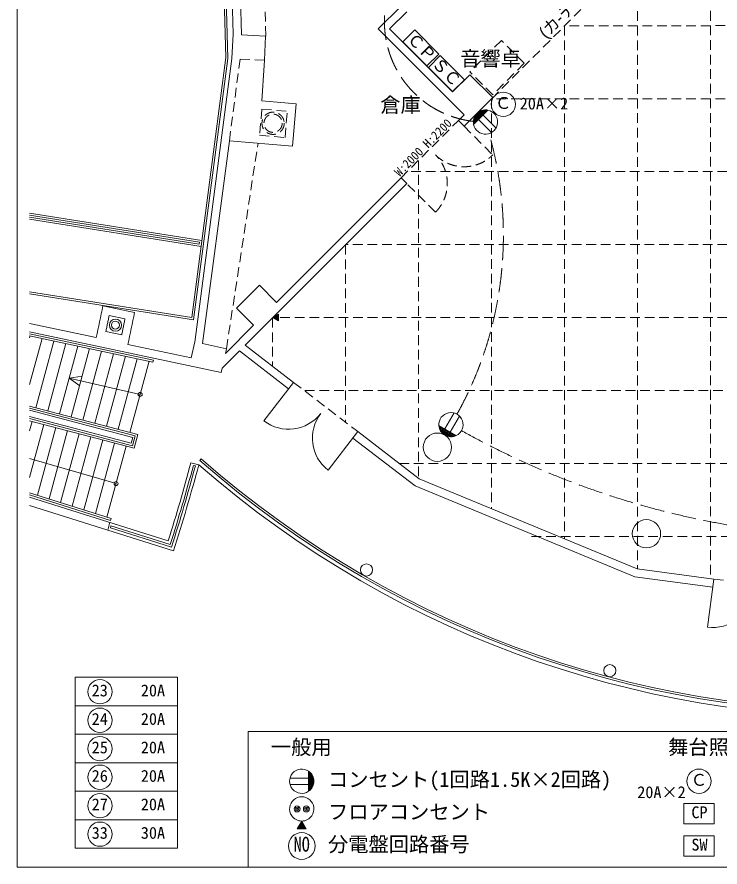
# Model space of a CAD drawing. Units: millimetres, scale not verified. Extents: x -36057 to 19943, y -22762 to 18611.
# Drawn here: x -36057 to -18699, y -20589 to 403 of the extents above; entities that cross this region are included whole.
import ezdxf
from ezdxf.enums import TextEntityAlignment as Align

# ---------------------------------------------------------------- set-up
doc = ezdxf.new("R2010")
doc.units = ezdxf.units.MM
doc.header["$LTSCALE"] = 200
for name, pattern in [('DASHED1', [1.8, 1.2, -0.6]), ('DASHED2', [3, 2, -1]), ('DASHED3', [4, 3, -1])]:
    doc.linetypes.add(name, pattern=pattern)
for name, color, linetype, lineweight in [('1-0_121', 7, 'Continuous', 9), ('1-2_130', 7, 'DASHED1', 9), ('1-3_155', 7, 'Continuous', 9), ('1-4_194', 7, 'Continuous', 9), ('1-C', 7, 'Continuous', 9), ('1-D', 4, 'DASHED1', 9), ('F-F', 7, 'Continuous', 9)]:
    doc.layers.add(name, color=color, linetype=linetype, lineweight=lineweight)
doc.layers.add('1-A', color=7, linetype='Continuous')
doc.styles.add('HGｺﾞｼｯｸE', font='')
doc.styles.add('ＭＳ ゴシック', font='')
doc.styles.get('HGｺﾞｼｯｸE').set_extended_font_data('HGｺﾞｼｯｸE')
doc.styles.get('ＭＳ ゴシック').set_extended_font_data('MS Gothic')

msp = doc.modelspace()

# ---------------------------------------------------------------- linework, layer by layer
at = {"layer": '1-0_121'}
for p, q in [((-31096.9, 6958.6), (-30899, -600)), ((-31050.5, 6982.2), (-30851.4, -621.2)), ((-30516.6, -35), (-30699.6, 6953.1)), ((-30716.9, -24.5), (-30894.1, 6741.8)), ((-26572.8, 674.6), (-27138.5, 109)), ((-26431.4, 533.2), (-26855.6, 109)), ((-25300, -1446.7), (-26855.6, 109)), ((-30716.9, -24.5), (-30748.3, -623.7)), ((-30516.6, -35), (-29918, -66.4)), ((-29918, -66.4), (-29949.4, -665.5)), ((-31743.9, -7017.4), (-30899, -600)), ((-30851.4, -621.2), (-31701, -7074.8)), ((-31670, -7623.8), (-30748.3, -623.7)), ((-24875.7, -1022.4), (-25300, -1446.7)), ((-25158.6, -2153.8), (-25017.2, -2295.2)), ((-24875.7, -2153.8), (-25017.2, -2295.2)), ((-31473.6, -7664.3), (-30813.9, -2653.8)), ((-29256.6, -2790.1), (-30813.9, -2653.8)), ((-26572.8, -3568), (-29648.7, -6643.9)), ((-26572.8, -3568), (-26431.4, -3709.4)), ((-26431.4, -3709.4), (-29507.3, -6785.3)), ((-35744.4, -4441.7), (-31493.4, -5114.9)), ((-35744.4, -4492.3), (-31549.3, -5156.7)), ((-35744.4, -4542.9), (-31555.9, -5206.3)), ((-35744.4, -4593.5), (-31513, -5263.7)), ((-31549.3, -5156.7), (-31555.9, -5206.3)), ((-30073, -6219.6), (-30638.7, -6785.3)), ((-29648.7, -6643.9), (-30073, -6219.6)), ((-35744.4, -6383.7), (-31743.9, -7017.4)), ((-35744.4, -6434.4), (-31701, -7074.8)), ((-33938.4, -6731.4), (-33155.8, -6897.8)), ((-30638.7, -6785.3), (-30214.4, -7209.6)), ((-35744.4, -7165.4), (-34099.7, -7515)), ((-30912.5, -7907.7), (-30214.4, -7209.6)), ((-35744.4, -7369.9), (-31012, -8375.8)), ((-35744.4, -7421), (-32686.4, -8071)), ((-35744.4, -7472.1), (-32699.4, -8119.4)), ((-35744.4, -7520.1), (-35732.2, -7474.7)), ((-35744.4, -8669.2), (-35438.3, -7537.2)), ((-35589.5, -9245.2), (-35144.4, -7599.7)), ((-35299.3, -9321.6), (-34850.5, -7662.1)), ((-35009.2, -9398), (-34556.6, -7724.6)), ((-33317.2, -7681.4), (-31752.9, -8013.9)), ((-31669.8, -7622.6), (-31752.9, -8013.9)), ((-31473.6, -7664.3), (-30887.2, -7788.9)), ((-34719.1, -9474.4), (-34262.8, -7787.1)), ((-34429, -9550.8), (-33968.9, -7849.5)), ((-34138.9, -9627.1), (-33675, -7912)), ((-33848.7, -9703.5), (-33381.1, -7974.5)), ((-30988.8, -8266.9), (-30566.7, -7844.7)), ((-30887.2, -7788.9), (-30912.5, -7907.7)), ((-29350.1, -8778.3), (-30566.7, -7844.7)), ((-33558.6, -9779.9), (-33087.2, -8036.9)), ((-33268.5, -9856.3), (-32793.3, -8099.4)), ((-32699.4, -8119.4), (-32686.4, -8071)), ((-30988.8, -8266.9), (-31012, -8375.8)), ((-34451.4, -8464.4), (-34771.5, -8519.1)), ((-34771.5, -8519.1), (-33014.9, -8918.6)), ((-34506.5, -8706.8), (-34771.5, -8519.1)), ((-29228.3, -8619.6), (-29958.8, -9571.6)), ((-33076.2, -9906.9), (-35744.4, -9204.4)), ((-33137.3, -9942.5), (-35744.4, -9256.1)), ((-33198.4, -9978.1), (-35744.4, -9307.8)), ((-33236.7, -10123.2), (-35744.4, -9462.9)), ((-33201.1, -10184.3), (-35744.4, -9514.7)), ((-33165.5, -10245.3), (-35744.4, -9566.4)), ((-35680.8, -9583.1), (-35744.4, -9818.3)), ((-35390.7, -9659.5), (-35744.4, -10967.3)), ((-35100.6, -9735.9), (-35552.9, -11408.2)), ((-34810.5, -9812.2), (-35266.5, -11498.5)), ((-28372.1, -10789.1), (-27641.6, -9837.1)), ((-27641.6, -9837.1), (-26125.8, -11000.2)), ((-34520.4, -9888.6), (-34980.2, -11588.8)), ((-34230.2, -9965), (-34693.8, -11679.1)), ((-33940.1, -10041.4), (-34407.5, -11769.4)), ((-33198.4, -9978.1), (-33236.7, -10123.2)), ((-33137.3, -9942.5), (-33201.1, -10184.3)), ((-33076.2, -9906.9), (-33165.5, -10245.3)), ((-27763.4, -9995.8), (-26226.7, -11174.9)), ((-33650, -10117.8), (-34121.1, -11859.7)), ((-33359.9, -10194.2), (-33834.7, -11949.9)), ((-35744.4, -10503.1), (-33610, -11119)), ((-31761.2, -10604.5), (-31568, -10656.2)), ((-31701.8, -10672.2), (-31653.5, -10685.1)), ((-31506, -10510.7), (-31540, -10547.3)), ((-26226.7, -11174.9), (-20799.9, -13422.8)), ((-35744.4, -11347.8), (-33735, -11981.4)), ((-35744.4, -11400.3), (-33750, -12029.1)), ((-35744.4, -11452.7), (-32321.9, -12531.8)), ((-35744.4, -11662.4), (-32191.3, -12782.7)), ((-33817.3, -12270), (-33765.1, -12076.8)), ((-33750, -12029.1), (-33735, -11981.4)), ((-33749.4, -12210.4), (-33736.3, -12162.1)), ((-32272.2, -12623.7), (-33736.3, -12162.1)), ((-32239.5, -12686.4), (-33749.4, -12210.4)), ((-20799.9, -13422.8), (-18879.5, -13675.6)), ((-18853.4, -13477.3), (-19010, -14667))]:
    msp.add_line(p, q, dxfattribs=at)
at = {"layer": '1-0_121', "linetype": 'DASHED1'}
for p, q in [((-30010.4, -1870.9), (-30067, -2518.4)), ((-30010.4, -1870.9), (-29381.7, -1925.9)), ((-29438.4, -2573.4), (-29381.7, -1925.9)), ((-25017.2, -2295.2), (-24310, -3002.3)), ((-30067, -2518.4), (-29438.4, -2573.4)), ((-25724.3, -4416.5), (-26431.4, -3709.4))]:
    msp.add_line(p, q, dxfattribs=at)
at = {"layer": '1-0_121', "linetype": 'DASHED2'}
for p, q in [((-33781.8, -6969.2), (-33390.6, -7052.4)), ((-33862.5, -7361), (-33471.2, -7444.1))]:
    msp.add_line(p, q, dxfattribs=at)
at = {"layer": '1-0_121'}
for points in [[(-27138.5, 109), (-25017.2, -2012.4), (-25158.6, -2153.8)], [(-24875.7, -2153.8), (-24310, -1588.1), (-24875.7, -1022.4)], [(-29256.6, -2790.1), (-29165.1, -1744.1), (-30014.6, -1669.7)], [(-29228.3, -8619.6), (-30424, -7702.1), (-29507.3, -6785.3)], [(-26125.8, -11000.2), (-20747.7, -13227.9), (-18853.4, -13477.3)]]:
    msp.add_lwpolyline(points, dxfattribs=at)
at = {"layer": '1-0_121', "linetype": 'DASHED1'}
msp.add_lwpolyline([(-30813.9, -2653.8), (-30548, -634.2), (-29949.4, -665.5)], dxfattribs=at)
for radius in [275, 225]:
    msp.add_circle((-29733.8, -2221.3), radius, dxfattribs=at)
at = {"layer": '1-0_121'}
for centre, radius in [((-33626.7, -7206.6), 150), ((-33626.7, -7206.6), 100), ((-33014.9, -8918.6), 50), ((-25676.2, -10221.5), 350), ((-33610, -11119), 50), ((-20515, -12359.4), 350), ((-27426.2, -13252.6), 150), ((-21420.8, -15740.2), 150)]:
    msp.add_circle(centre, radius, dxfattribs=at)
for centre, radius, start, end in [((-79468.8, 2129.9), 49600, 355.60647, 356.76896), ((-79538.2, 2245.5), 46475, 347.87672, 348.86301), ((-79538.2, 2245.5), 47275, 347.8788, 348.84841), ((-14976.2, 8311.4), 25100, 228.70696, 315.79897), ((-14976.2, 8311.4), 25050, 228.71002, 315.80057), ((-14976.2, 8311.4), 25200, 228.8225, 315.7958), ((-29350.1, -8778.3), 1000, 232.5, 322.5), ((-27763.4, -9995.8), 1000, 142.5, 232.5), ((-79464.8, 2229.9), 49400, 342.61333, 344.94149), ((-79464.8, 2229.9), 49475, 342.52895, 344.88369), ((-79464.8, 2229.9), 49525, 342.47108, 344.88382), ((-79464.8, 2229.9), 49600, 342.38184, 344.94177), ((-18879.5, -13675.6), 1000, 262.5, 352.5)]:
    msp.add_arc(centre, radius, start, end, dxfattribs=at)
at = {"layer": '1-0_121', "linetype": 'DASHED1'}
for centre, start, end in [((-26431.4, -3709.4), 315, 45), ((-25017.2, -2295.2), 225, 315)]:
    msp.add_arc(centre, 1000, start, end, dxfattribs=at)
at = {"layer": '1-0_121', "linetype": 'DASHED2'}
for radius, start, end in [(46675, 348.12276, 348.61379), (47075, 348.12171, 348.60857)]:
    msp.add_arc((-79538.2, 2245.5), radius, start, end, dxfattribs=at)
at = {"layer": '1-2_130'}
for p, q in [((-29910.9, -66.2), (-30096.4, 7016.5)), ((-18929.8, 3792.2), (-18929.8, 192.2)), ((-20350.2, 2371.7), (-24239.3, -1517.4)), ((-11729.8, 192.2), (-18929.8, 192.2)), ((-24097.9, -173.9), (-24875.7, -951.7)), ((-23532.2, -739.6), (-24097.9, -173.9)), ((-30887.2, -7788.9), (-30106.1, -2715.8))]:
    msp.add_line(p, q, dxfattribs=at)
msp.add_lwpolyline([(-23532.2, -739.6), (-24310, -1517.4), (-24875.7, -951.7)], dxfattribs=at)
at = {"layer": '1-3_155', "color": 3}
for p, q in [((-25604.7, -548.9), (-25898.1, -842.3)), ((-25008.5, -1145.1), (-25604.7, -548.9)), ((-25898.1, -842.3), (-25301.9, -1438.5)), ((-25301.9, -1438.5), (-25008.5, -1145.1))]:
    msp.add_line(p, q, dxfattribs=at)
at = {"layer": '1-3_155'}
for p, q in [((-24788.2, -2184.8), (-24494, -1890.6)), ((-24787.8, -2207.3), (-24471.5, -1891)), ((-24786.7, -2160.4), (-24518.4, -1892.1)), ((-24785.9, -2228.3), (-24450.5, -1892.9)), ((-24782.8, -2133.5), (-24545.3, -1896)), ((-24782.7, -2248), (-24430.8, -1896.1)), ((-24775.2, -2103), (-24575.8, -1903.6)), ((-24761.2, -2066.1), (-24612.7, -1917.6)), ((-24727.2, -2009.2), (-24669.6, -1951.6)), ((-24551.5, -2016.8), (-24228.2, -2340.1)), ((-24662, -2127.3), (-24338.7, -2450.6)), ((-25493.2, -9770.4), (-25264.6, -9374.5)), ((-25357.9, -9848.5), (-25129.3, -9452.6)), ((-25210, -9933.9), (-25641.1, -9685.1)), ((-25228.3, -9942.1), (-25639, -9705)), ((-25248.1, -9949.4), (-25635.4, -9725.7)), ((-25269.7, -9955.6), (-25630, -9747.6)), ((-25293.7, -9960.5), (-25622.3, -9770.8)), ((-25320.6, -9963.6), (-25611.5, -9795.7)), ((-25352.1, -9964.2), (-25596.3, -9823.2)), ((-25391.3, -9960.3), (-25573.2, -9855.2)), ((-25455.1, -9942.1), (-25525.7, -9901.4))]:
    msp.add_line(p, q, dxfattribs=at)
at = {"layer": '1-3_155', "color": 3}
msp.add_lwpolyline([(-25641.6, -512.1), (-26237.8, 84.1), (-26531.2, -209.2), (-25935, -805.4)], close=True, dxfattribs=at)
msp.add_circle((-24050.5, -1752.8), 300, dxfattribs=at)
at = {"layer": '1-3_155', "linetype": 'DASHED3'}
for centre, radius, start, end in [((-24506.7, 286.9), 2477.5, 176.48272, 263.48459), ((-33141.5, -4988), 9094.2, 330.94508, 16.02469), ((-14969.9, 8299), 20742.7, 240.82691, 269.19677)]:
    msp.add_arc(centre, radius, start, end, dxfattribs=at)
at = {"layer": '1-3_155'}
for centre, start, end in [((-24488.2, -2190.6), 78.95448, 191.0455), ((-24488.2, -2190.6), 78.95448, 191.0455), ((-24488.2, -2190.6), 191.0455, 78.95448), ((-25341.8, -9664.4), 296.0455, 183.95448), ((-25341.8, -9664.4), 183.95448, 296.0455), ((-25341.8, -9664.4), 183.95448, 296.0455)]:
    msp.add_arc(centre, 300, start, end, dxfattribs=at)
at = {"layer": '1-4_194'}
for p, q in [((-34619, -15904), (-32094, -15904)), ((-34619, -20124.3), (-34619, -15904)), ((-32094, -15904), (-32094, -20124.3)), ((-32094, -16607.4), (-34619, -16607.4)), ((-32094, -17310.8), (-34619, -17310.8)), ((-32094, -18014.2), (-34619, -18014.2)), ((-28858.1, -18719.1), (-28858.1, -18221.4)), ((-28841.9, -18707.4), (-28841.9, -18233.1)), ((-28825.7, -18693.9), (-28825.7, -18246.6)), ((-28809.5, -18678.2), (-28809.5, -18262.2)), ((-28858.1, -18392.1), (-29315.3, -18392.1)), ((-28793.3, -18660), (-28793.3, -18280.5)), ((-28777.1, -18638.2), (-28777.1, -18302.3)), ((-28760.9, -18611.2), (-28760.9, -18329.2)), ((-28744.6, -18575.3), (-28744.6, -18365.2)), ((-28728.4, -18511), (-28728.4, -18429.5)), ((-28858.1, -18548.3), (-29315.3, -18548.3)), ((-32094, -18717.6), (-34619, -18717.6)), ((-32094, -19421), (-34619, -19421)), ((-29064.6, -19521.7), (-28986.7, -19521.7)), ((-29056, -19506.7), (-28995.4, -19506.7)), ((-29047.3, -19491.7), (-29004, -19491.7)), ((-29038.6, -19476.7), (-29012.7, -19476.7)), ((-29030, -19461.7), (-29021.3, -19461.7)), ((-29133.9, -19641.7), (-28917.4, -19641.7)), ((-29125.2, -19626.7), (-28926.1, -19626.7)), ((-29116.6, -19611.7), (-28934.7, -19611.7)), ((-29107.9, -19596.7), (-28943.4, -19596.7)), ((-29099.3, -19581.7), (-28952.1, -19581.7)), ((-29090.6, -19566.7), (-28960.7, -19566.7)), ((-29081.9, -19551.7), (-28969.4, -19551.7)), ((-29073.3, -19536.7), (-28978, -19536.7)), ((-32094, -20124.3), (-34619, -20124.3))]:
    msp.add_line(p, q, dxfattribs=at)
msp.add_lwpolyline([(-30347.5, -20589.1), (-30347.5, -17245.8), (-3700.8, -17245.8)], dxfattribs=at)
for points in [[(-19592.1, -19020.2), (-19592.1, -19520.2), (-18842.1, -19520.2), (-18842.1, -19020.2)], [(-29138.2, -19649.1), (-28913.2, -19649.1), (-29025.7, -19454.3)], [(-19592.1, -19820.2), (-19592.1, -20320.2), (-18842.1, -20320.2), (-18842.1, -19820.2)]]:
    msp.add_lwpolyline(points, close=True, dxfattribs=at)
for centre, radius in [((-34009, -16260.9), 300), ((-34009, -16964.3), 300), ((-34009, -17667.7), 300), ((-34009, -18371.1), 300), ((-19217.1, -18470.2), 300), ((-34009, -19074.4), 300), ((-29139.6, -19154.3), 75), ((-28911.7, -19154.3), 75), ((-29139.6, -19154.3), 45), ((-29139.6, -19154.3), 15), ((-28911.7, -19154.3), 45), ((-28911.7, -19154.3), 15), ((-34009, -19777.8), 300), ((-29025.7, -20070.2), 330)]:
    msp.add_circle(centre, radius, dxfattribs=at)
for centre, start, end in [((-29025.7, -18470.2), 56.04552, 303.9545), ((-29025.7, -18470.2), 303.9545, 56.04552), ((-29025.7, -18470.2), 303.9545, 56.04552), ((-29025.7, -19154.3), 326.0455, 213.95448), ((-29025.7, -19154.3), 213.95448, 326.0455), ((-29025.7, -19154.3), 213.95448, 326.0455)]:
    msp.add_arc(centre, 300, start, end, dxfattribs=at)
at = {"layer": '1-C'}
for p, q in [((-29742.6, -7020.7), (-29601.2, -6939)), ((-29742.6, -7020.7), (-29601.2, -7102.3)), ((-29740.7, -7021.8), (-29740.7, -7019.6)), ((-29735.7, -7024.7), (-29735.7, -7016.7)), ((-29730.7, -7027.6), (-29730.7, -7013.8)), ((-29725.7, -7030.5), (-29725.7, -7010.9)), ((-29720.7, -7033.3), (-29720.7, -7008.1)), ((-29715.7, -7036.2), (-29715.7, -7005.2)), ((-29710.7, -7039.1), (-29710.7, -7002.3)), ((-29705.7, -7042), (-29705.7, -6999.4)), ((-29700.7, -7044.9), (-29700.7, -6996.5)), ((-29695.7, -7047.8), (-29695.7, -6993.6)), ((-29690.7, -7050.7), (-29690.7, -6990.7)), ((-29685.7, -7053.5), (-29685.7, -6987.8)), ((-29680.7, -7056.4), (-29680.7, -6985)), ((-29675.7, -7059.3), (-29675.7, -6982.1)), ((-29670.7, -7062.2), (-29670.7, -6979.2)), ((-29665.7, -7065.1), (-29665.7, -6976.3)), ((-29660.7, -7068), (-29660.7, -6973.4)), ((-29655.7, -7070.9), (-29655.7, -6970.5)), ((-29650.7, -7073.8), (-29650.7, -6967.6)), ((-29645.7, -7076.6), (-29645.7, -6964.7)), ((-29640.7, -7079.5), (-29640.7, -6961.9)), ((-29635.7, -7082.4), (-29635.7, -6959)), ((-29630.7, -7085.3), (-29630.7, -6956.1)), ((-29625.7, -7088.2), (-29625.7, -6953.2)), ((-29620.7, -7091.1), (-29620.7, -6950.3)), ((-29615.7, -7094), (-29615.7, -6947.4)), ((-29610.7, -7096.8), (-29610.7, -6944.5)), ((-29605.7, -7099.7), (-29605.7, -6941.7)), ((-29601.2, -6939), (-29601.2, -7102.3))]:
    msp.add_line(p, q, dxfattribs=at)
at = {"layer": '1-D'}
for p, q in [((-20736.2, 1985.7), (-20736.2, -13232.7)), ((-22538.4, 183.6), (-22538.4, -12486.2)), ((-18934.1, 187.9), (-22534.1, 187.9)), ((-18934.1, 192.2), (-18934.1, -13466.7)), ((-24340.5, -1618.6), (-24340.5, -11739.7)), ((-20736.2, -1614.3), (-24336.2, -1614.3)), ((-18934.1, -1614.3), (-20736.2, -1614.3)), ((-15329.8, -1614.3), (-18934.1, -1614.3)), ((-26572.8, -3568), (-25158.6, -2153.8)), ((-26142.7, -3137.9), (-26142.7, -10987.3)), ((-2682.7, -3416.4), (-26421.2, -3416.4)), ((-27944.8, -5222.8), (-27944.8, -9604.5)), ((-880.6, -5218.6), (-27940.5, -5218.6)), ((-29746.9, -7025), (-29746.9, -8221.6)), ((921.5, -7020.7), (-29742.6, -7020.7)), ((-29228.3, -8619.6), (-27641.6, -9837.1)), ((-989, -8822.8), (-28963.4, -8822.8)), ((-3337.6, -10625), (-26614.8, -10625)), ((-7271.5, -12427.1), (-23362.9, -12427.1)), ((-18853.4, -13477.3), (-16870.5, -13738.4))]:
    msp.add_line(p, q, dxfattribs=at)
at = {"layer": 'F-F'}
msp.add_line((-36056.7, -20589.1), (19943.3, -20589.1), dxfattribs=at)
msp.add_lwpolyline([(19943.3, 18610.9), (-36056.7, 18610.9), (-36056.7, -20589.1)], dxfattribs=at)

# ---------------------------------------------------------------- texts
at = {"layer": '1-3_155', "color": 3, "style": 'ＭＳ ゴシック'}
for s, p in [('ＣＰ', (-26508.5, -218.8)), ('ＳＣ', (-25897.1, -830.2))]:
    msp.add_text(s, height=293.3, rotation=315, dxfattribs=at).set_placement(p, align=Align.BOTTOM_LEFT)
for s, p in [('Ｃ', (-24253.7, -1955.1)), ('20A×2', (-23644.1, -1969))]:
    msp.add_text(s, height=293.3, dxfattribs=at).set_placement(p, align=Align.BOTTOM_LEFT)
at = {"layer": '1-4_194', "style": 'ＭＳ ゴシック'}
for s, height, p in [('23', 293.3, (-34212.2, -16463.3)), ('20A', 293.3, (-32999, -16463.3)), ('24', 293.3, (-34212.2, -17166.6)), ('20A', 293.3, (-32999, -17166.6)), ('一般用', 366.6, (-29788, -17920.2)), ('舞台照明用', 366.6, (-19979.4, -17920.2)), ('25', 293.3, (-34212.2, -17870)), ('20A', 293.3, (-32999, -17870)), ('26', 293.3, (-34212.2, -18573.4)), ('20A', 293.3, (-32999, -18573.4)), ('コンセント(1回路1.5K×2回路)', 366.6, (-28378.1, -18720.2)), ('Ｃ', 293.3, (-19420.3, -18672.6)), ('20A×2', 293.3, (-20742, -18975.7)), ('27', 293.3, (-34212.2, -19276.8)), ('20A', 293.3, (-32999, -19276.8)), ('フロアコンセント', 366.6, (-28378.1, -19520.2)), ('CP', 293.3, (-19405.3, -19472.6)), ('33', 293.3, (-34212.2, -19980.2)), ('30A', 293.3, (-32999, -19980.2)), ('分電盤回路番号', 366.6, (-28378.1, -20320.2)), ('SW', 293.3, (-19405.3, -20272.6))]:
    msp.add_text(s, height=height, dxfattribs=at).set_placement(p, align=Align.BOTTOM_LEFT)
at = {"layer": '1-4_194', "style": 'ＭＳ ゴシック', "width": 0.8}
msp.add_text('NO', height=366.6, dxfattribs=at).set_placement((-29225.7, -20320.2), align=Align.BOTTOM_LEFT)
at = {"layer": '1-A', "style": 'HGｺﾞｼｯｸE'}
msp.add_text('(カ-テン)', height=293.3, rotation=45, dxfattribs=at).set_placement((-22931.2, -209.2), align=Align.BOTTOM_LEFT)
for s, p in [('音響卓', (-25115.6, -915.5)), ('倉庫', (-27086.9, -2062.1))]:
    msp.add_text(s, height=366.6, dxfattribs=at).set_placement(p, align=Align.BOTTOM_LEFT)
at = {"layer": '1-A', "style": 'ＭＳ ゴシック', "width": 0.95}
msp.add_text('W:2000 H:2200', height=219.9, rotation=45, dxfattribs=at).set_placement((-26561.2, -3596.3), align=Align.BOTTOM_LEFT)

doc.saveas('drawing.dxf')
